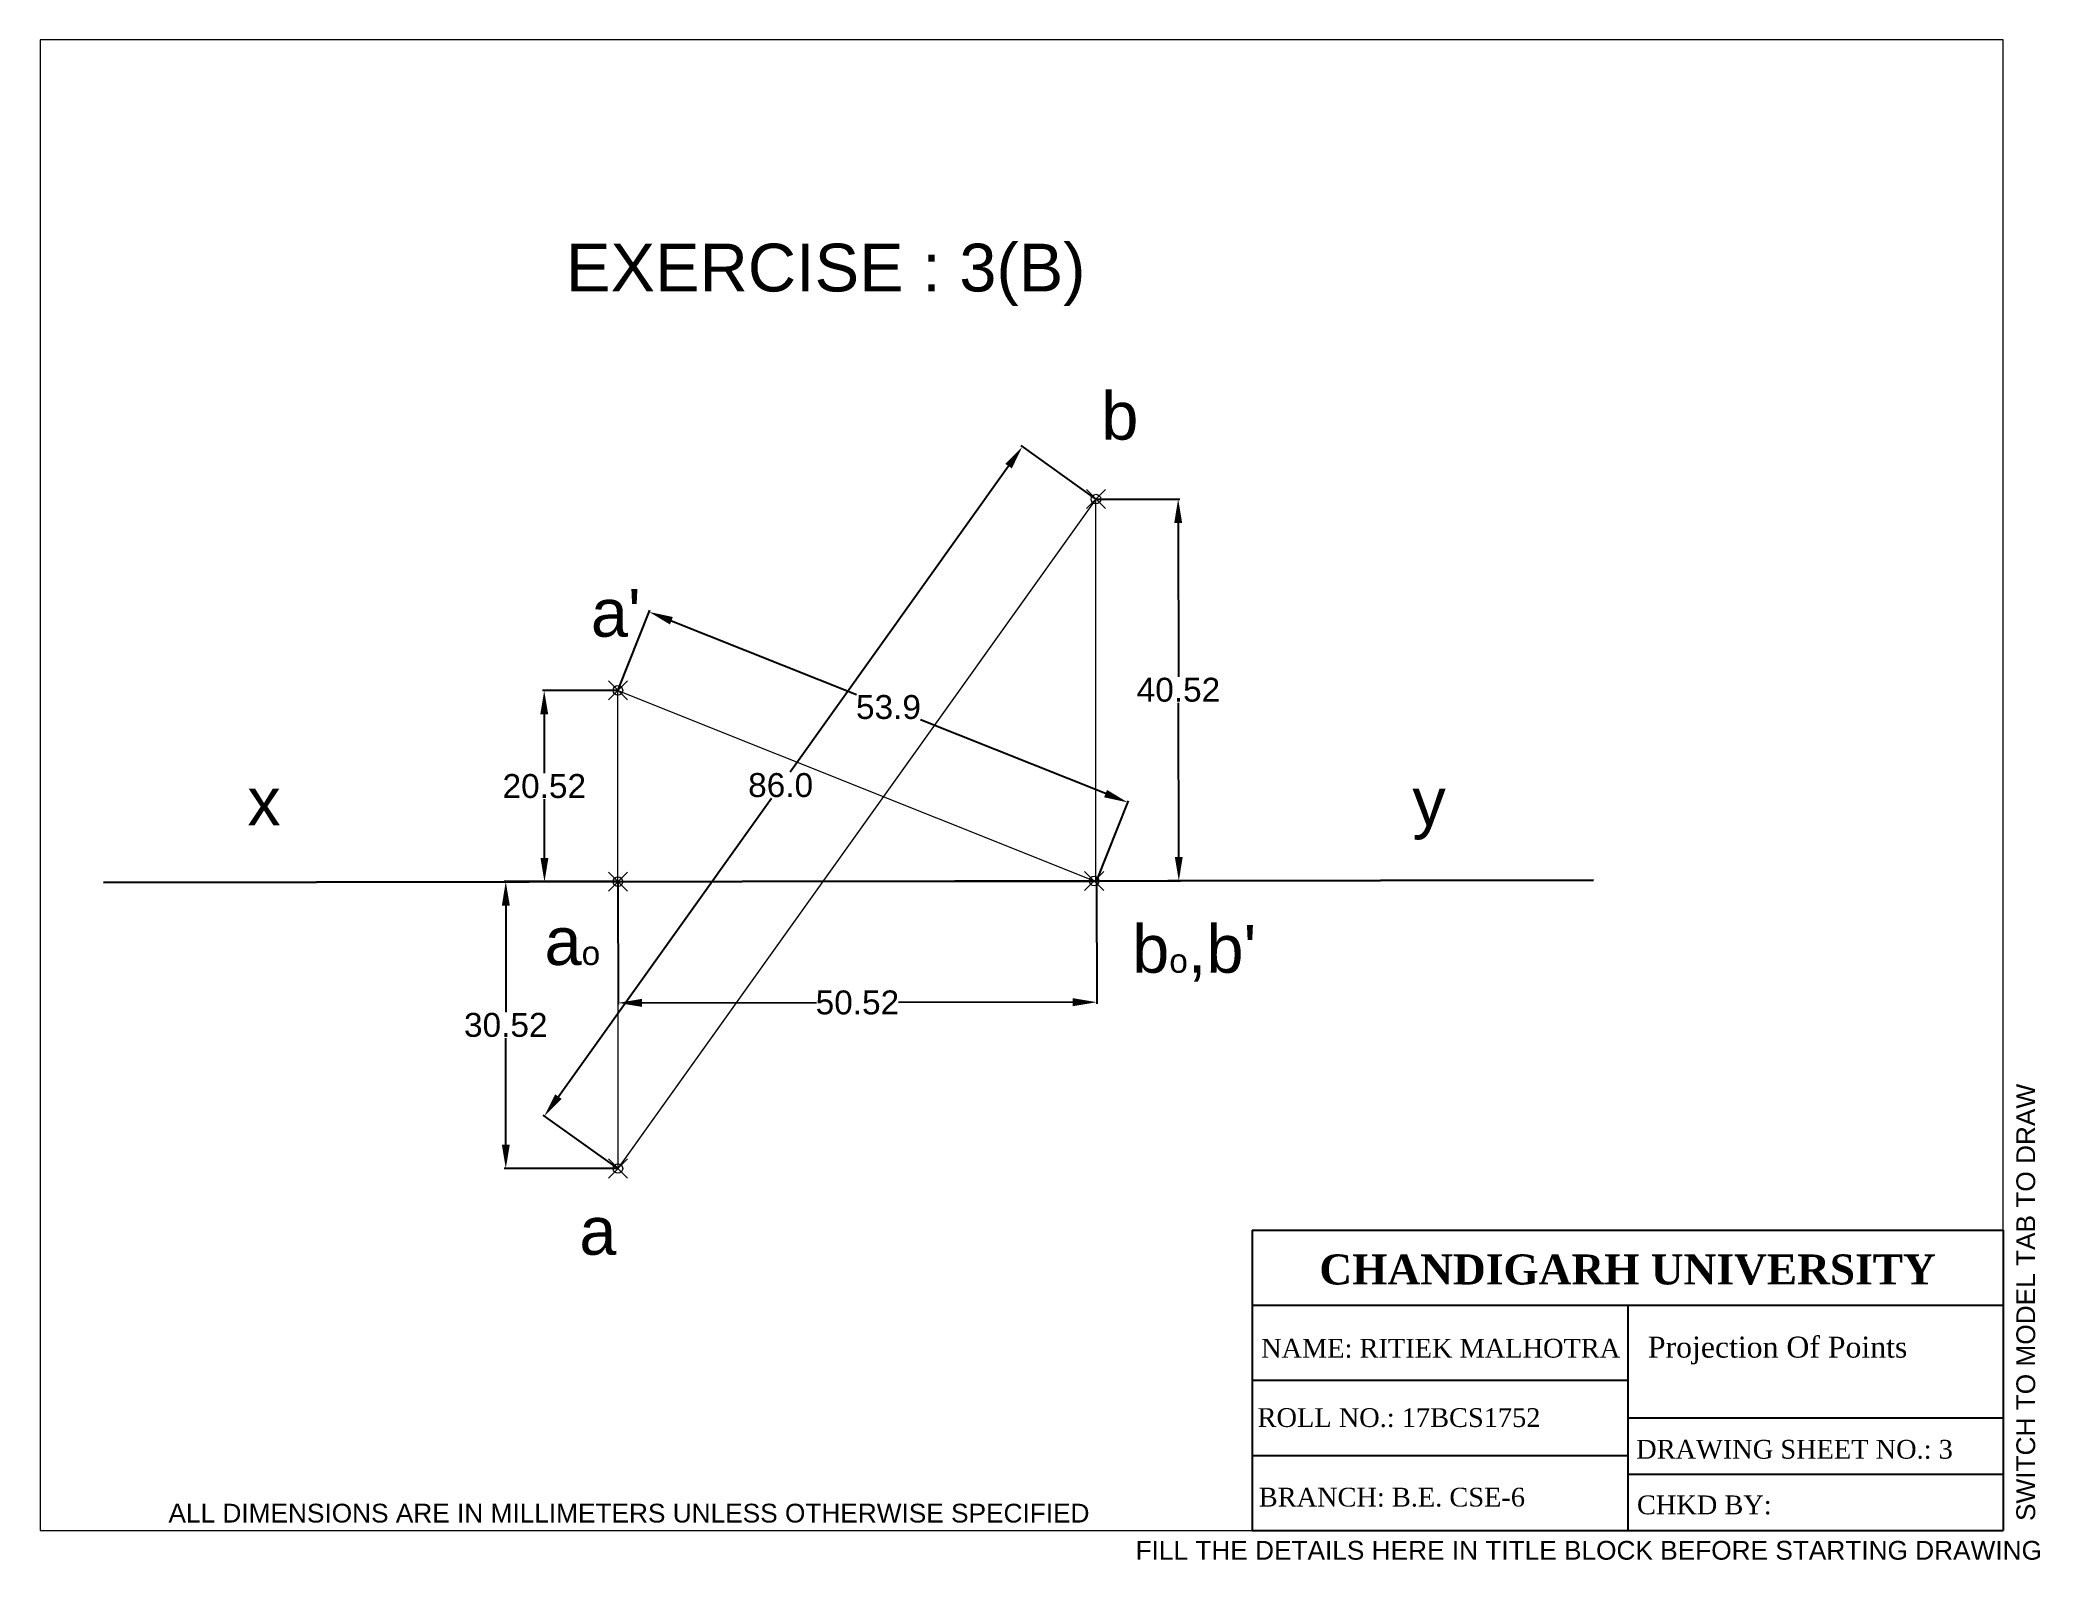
# Paper-space layout 'Layout1' of a CAD drawing. Header units: millimetres. Extents: x 0 to 266, y -4 to 198.
# The model-space entities are those that its viewports show. They can reach past a viewport. Long polylines and large blocks are cut down to what shows.
import ezdxf

# ---------------------------------------------------------------- set-up
doc = ezdxf.new("R2010")
doc.units = ezdxf.units.MM
doc.header["$PDMODE"] = 35
doc.header["$PDSIZE"] = -2.5
doc.linetypes.add('ACAD_ISO08W100', pattern=[36, 24, -3, 6, -3])
doc.layers.add('Comments', color=10, linetype='Continuous', lineweight=13, plot=False)
doc.layers.add('thick continuous', color=7, linetype='Continuous', lineweight=30)
doc.layers.add('thin continuous', color=7, linetype='Continuous', lineweight=13)
doc.styles.get("Standard").update_dxf_attribs({"font": 'arial.ttf'})
doc.dimstyles.get("Standard").update_dxf_attribs({"dimtxt": 2.5, "dimasz": 2.5, "dimexe": 0.18, "dimexo": 0.0625, "dimgap": 0.09, "dimtad": 0, "dimtih": 1, "dimtoh": 1, "dimdec": 1, "dimzin": 0, "dimdsep": 46, "dimtxsty": 'Standard', "dimcen": 0.09, "dimadec": 0, "dimazin": 0, "dimtfac": 1, "dimtdec": 1, "dimtofl": 0, "dimtmove": 0, "dimatfit": 3, "dimfxl": 1, "dimtolj": 1, "dimtzin": 0, "dimarcsym": 0})

# ---------------------------------------------------------------- blocks, each defined once
blk = doc.blocks.new('*D1')
at = {"layer": 'Defpoints', "color": 0}
for p in [(94.54, 125.63), (86.86, 105.61), (94.57, 105.63)]:
    blk.add_point(p, dxfattribs=at)
at = {"layer": 'thin continuous', "color": 0, "lineweight": -2}
for p, q in [((94.48, 125.63), (86.65, 125.61)), ((86.83, 123.11), (86.84, 116.98)), ((86.86, 108.11), (86.85, 114.25)), ((94.51, 105.63), (86.68, 105.61))]:
    blk.add_line(p, q, dxfattribs=at)
at = {"layer": 'thin continuous', "color": 0}
for points in [[(87.25, 123.11), (86.42, 123.11), (86.83, 125.61)], [(86.44, 108.11), (87.27, 108.11), (86.86, 105.61)]]:
    blk.add_solid(points, dxfattribs=at)
at = {"layer": 'thin continuous', "color": 0, "insert": (86.84, 115.61), "char_height": 2.5, "attachment_point": 5}
blk.add_mtext('\\A1;20.52', dxfattribs=at)
blk = doc.blocks.new('*D2')
at = {"layer": 'Defpoints', "color": 0}
for p in [(94.54, 105.63), (82.81, 75.63), (94.54, 75.63)]:
    blk.add_point(p, dxfattribs=at)
at = {"layer": 'thin continuous', "color": 0, "lineweight": -2}
for p, q in [((94.48, 105.63), (82.63, 105.63)), ((82.81, 103.13), (82.81, 91.99)), ((82.81, 78.13), (82.81, 89.26)), ((94.48, 75.63), (82.63, 75.63))]:
    blk.add_line(p, q, dxfattribs=at)
at = {"layer": 'thin continuous', "color": 0}
for points in [[(83.23, 103.13), (82.4, 103.13), (82.81, 105.63)], [(82.4, 78.13), (83.23, 78.13), (82.81, 75.63)]]:
    blk.add_solid(points, dxfattribs=at)
at = {"layer": 'thin continuous', "color": 0, "insert": (82.81, 90.63), "char_height": 2.5, "attachment_point": 5}
blk.add_mtext('\\A1;30.52', dxfattribs=at)
blk = doc.blocks.new('*D3')
at = {"layer": 'Defpoints', "color": 0}
for p in [(144.54, 145.63), (144.6, 105.7), (153.21, 105.72)]:
    blk.add_point(p, dxfattribs=at)
at = {"layer": 'thin continuous', "color": 0, "lineweight": -2}
for p, q in [((144.6, 145.63), (153.32, 145.64)), ((153.15, 143.14), (153.17, 127.04)), ((153.2, 108.22), (153.18, 124.31)), ((144.67, 105.7), (153.39, 105.72))]:
    blk.add_line(p, q, dxfattribs=at)
at = {"layer": 'thin continuous', "color": 0}
for points in [[(153.56, 143.14), (152.73, 143.14), (153.14, 145.64)], [(152.79, 108.22), (153.62, 108.22), (153.21, 105.72)]]:
    blk.add_solid(points, dxfattribs=at)
at = {"layer": 'thin continuous', "color": 0, "insert": (153.17, 125.68), "char_height": 2.5, "attachment_point": 5}
blk.add_mtext('\\A1;40.52', dxfattribs=at)
blk = doc.blocks.new('*D4')
at = {"layer": 'Defpoints', "color": 0}
for p in [(94.54, 105.63), (144.6, 105.7), (144.62, 93.02)]:
    blk.add_point(p, dxfattribs=at)
at = {"layer": 'thin continuous', "color": 0, "lineweight": -2}
for p, q in [((94.54, 105.56), (94.56, 92.77)), ((144.6, 105.64), (144.62, 92.84)), ((97.06, 92.95), (115.3, 92.98)), ((142.12, 93.02), (123.89, 92.99))]:
    blk.add_line(p, q, dxfattribs=at)
at = {"layer": 'thin continuous', "color": 0}
for points in [[(97.06, 93.37), (97.06, 92.53), (94.56, 92.95)], [(142.12, 92.6), (142.12, 93.44), (144.62, 93.02)]]:
    blk.add_solid(points, dxfattribs=at)
at = {"layer": 'thin continuous', "color": 0, "insert": (119.59, 92.98), "char_height": 2.5, "attachment_point": 5}
blk.add_mtext('\\A1;50.52', dxfattribs=at)
blk = doc.blocks.new('*D5')
at = {"layer": 'Defpoints', "color": 0, "transparency": 16777216}
for p in [(144.54, 145.63), (86.85, 81.12), (94.54, 75.63)]:
    blk.add_point(p, dxfattribs=at)
at = {"layer": 'thin continuous', "color": 0, "lineweight": -2, "transparency": 16777216}
for p, q in [((144.49, 145.66), (136.71, 151.22)), ((135.4, 149.08), (112.54, 117.08)), ((88.31, 83.15), (110.59, 114.34)), ((94.49, 75.66), (86.71, 81.22))]:
    blk.add_line(p, q, dxfattribs=at)
at = {"layer": 'thin continuous', "color": 0, "transparency": 16777216}
for points in [[(135.06, 149.32), (135.74, 148.84), (136.85, 151.12)], [(87.97, 83.39), (88.65, 82.91), (86.85, 81.12)]]:
    blk.add_solid(points, dxfattribs=at)
at = {"layer": 'thin continuous', "color": 0, "transparency": 16777216, "insert": (111.56, 115.71), "char_height": 2.5, "attachment_point": 5}
blk.add_mtext('\\A1;86.0', dxfattribs=at)
blk = doc.blocks.new('*D6')
at = {"layer": 'Defpoints', "color": 0, "transparency": 16777216}
for p in [(94.54, 125.63), (147.87, 113.91), (144.6, 105.7)]:
    blk.add_point(p, dxfattribs=at)
at = {"layer": 'thin continuous', "color": 0, "lineweight": -2, "transparency": 16777216}
for p, q in [((94.57, 125.68), (97.88, 134)), ((100.13, 132.91), (119.5, 125.2)), ((145.55, 114.84), (126.18, 122.54)), ((144.63, 105.76), (147.94, 114.08))]:
    blk.add_line(p, q, dxfattribs=at)
at = {"layer": 'thin continuous', "color": 0, "transparency": 16777216}
for points in [[(100.29, 133.3), (99.98, 132.52), (97.81, 133.83)], [(145.7, 115.22), (145.39, 114.45), (147.87, 113.91)]]:
    blk.add_solid(points, dxfattribs=at)
at = {"layer": 'thin continuous', "color": 0, "transparency": 16777216, "insert": (122.84, 123.87), "char_height": 2.5, "attachment_point": 5}
blk.add_mtext('\\A1;53.9', dxfattribs=at)

msp = doc.modelspace()

# ---------------------------------------------------------------- linework, layer by layer
at = {"layer": 'thick continuous'}
msp.add_line((40.75, 105.54), (196.6, 105.78), dxfattribs=at)
at = {"layer": 'thin continuous'}
for p, q in [((144.54, 145.63), (94.54, 75.63)), ((144.54, 105.63), (144.54, 145.63)), ((94.54, 105.63), (94.54, 125.63)), ((94.54, 125.63), (144.54, 105.63)), ((94.54, 105.63), (94.54, 75.63)), ((94.54, 105.63), (144.54, 105.63))]:
    msp.add_line(p, q, dxfattribs=at)
for p in [(144.54, 145.63), (94.54, 125.63), (144.35, 105.7), (94.54, 105.63), (94.54, 75.63)]:
    msp.add_point(p, dxfattribs=at)

# ---------------------------------------------------------------- texts
at = {"layer": 'thin continuous', "char_height": 5, "attachment_point": 1}
for s, width, insert in [('EXERCISE : 3(B)', 125.5711, (89.11, 172.34)), ('b', 23.0531, (145.1, 156.85)), ("a'", 19.8176, (91.71, 136.24)), ('x', 23.2316, (55.78, 116.5)), ('y', 10.5969, (177.64, 116.5)), ('a{\\H0.5x;o}', 10.9199, (86.86, 101.91)), ("b{\\H0.5x;o},b'", 15.7732, (148.33, 101.1)), ('a', 26.2886, (90.5, 71.61))]:
    msp.add_mtext_dynamic_manual_height_columns(s, width=width, gutter_width=12.5, heights=[0], dxfattribs=dict(at, insert=insert))

# ---------------------------------------------------------------- dimensions: what is measured, and where the dimension line sits
at = {"layer": 'thin continuous'}
dim = msp.add_linear_dim(base=(86.85, 81.12), p1=(144.54, 145.63), p2=(94.54, 75.63), angle=234.4623, dimstyle='Standard', dxfattribs=at)
dim.commit()
dim.dimension.update_dxf_attribs({"geometry": '*D5', "text_midpoint": (111.56, 115.71), "dimtype": 161})
for p1, p2, distance, text, picture, middle in [((144.54, 145.63), (144.6, 105.7), 8.6, '40.52', '*D3', (153.17, 125.68)), ((94.54, 125.63), (94.57, 105.63), -7.71, '20.52', '*D1', (86.84, 115.61)), ((94.54, 105.63), (144.6, 105.7), -12.68, '50.52', '*D4', (119.59, 92.98))]:
    dim = msp.add_aligned_dim(p1=p1, p2=p2, distance=distance, text=text, dimstyle='Standard', dxfattribs=at)
    dim.commit()
    dim.dimension.update_dxf_attribs({"geometry": picture, "text_midpoint": middle})
dim = msp.add_aligned_dim(p1=(94.54, 125.63), p2=(144.6, 105.7), distance=8.84, dimstyle='Standard', dxfattribs=at)
dim.commit()
dim.dimension.update_dxf_attribs({"geometry": '*D6', "text_midpoint": (122.84, 123.87)})
dim = msp.add_linear_dim(base=(82.81, 75.63), p1=(94.54, 105.63), p2=(94.54, 75.63), angle=90, text='30.52', dimstyle='Standard', dxfattribs=at)
dim.commit()
dim.dimension.update_dxf_attribs({"geometry": '*D2', "text_midpoint": (82.81, 90.63)})

psp = doc.layouts.get("Layout1")

# ---------------------------------------------------------------- linework, layer by layer
for p, q in [((161.41, 40), (261.41, 40)), ((161.41, 40), (161.41, 0)), ((261.41, 40), (261.41, 0)), ((161.41, 30), (261.41, 30)), ((161.41, 30), (194.27, 30)), ((211.41, 30), (211.41, 0)), ((161.41, 20), (211.41, 20)), ((211.41, 15), (261.41, 15)), ((161.41, 10), (211.41, 10)), ((211.41, 7.5), (261.41, 7.5)), ((161.41, 0), (261.41, 0))]:
    psp.add_line(p, q)

# ---------------------------------------------------------------- texts
at = {"attachment_point": 1}
for s, width, insert, char_height in [('\\pxqc;{\\fTimes New Roman|b1|i0|c0|p18;CHANDIGARH UNIVERSITY}', 80.8177, (170.98, 36.75), 4), ('{\\fTimes New Roman|b0|i0|c0|p18;Projection Of Points}', 46.4985, (214.1, 25.81), 2.8)]:
    psp.add_mtext_dynamic_manual_height_columns(s, width=width, gutter_width=40, heights=[0], dxfattribs=dict(at, insert=insert, char_height=char_height))
at = {"linetype": 'ACAD_ISO08W100', "lineweight": 100, "insert": (162.59, 25.51), "char_height": 2.5, "attachment_point": 1}
psp.add_mtext_dynamic_manual_height_columns('{\\fTimes New Roman|b0|i0|c0|p18;NAME: RITIEK MALHOTRA}', width=48.9533, gutter_width=48.95, heights=[0], dxfattribs=at).dxf.set("width", 45.3199)
at = {"linetype": 'ACAD_ISO08W100', "lineweight": 100, "char_height": 2.5, "attachment_point": 1}
for s, width, gutter_width, insert in [('{\\fTimes New Roman|b0|i0|c0|p18;ROLL NO.: 17BCS1752}', 45.3199, 45.32, (162.13, 16.28)), ('{\\fTimes New Roman|b0|i0|c0|p18;DRAWING SHEET NO.: 3}', 45.3199, 45.32, (212.54, 12.06)), ('{\\fTimes New Roman|b0|i0|c0|p18;BRANCH: B.E. CSE-6}', 45.3199, 45.32, (162.28, 5.69)), ('{\\fTimes New Roman|b0|i0|c0|p18;CHKD BY: }', 47.9779, 25, (212.64, 4.66))]:
    psp.add_mtext_dynamic_manual_height_columns(s, width=width, gutter_width=gutter_width, heights=[0], dxfattribs=dict(at, insert=insert))
at = {"layer": 'Comments'}
psp.add_text('SWITCH TO MODEL TAB TO DRAW', height=2.5, rotation=90, dxfattribs=at).set_placement((265.66, 1.26))
psp.add_text('FILL THE DETAILS HERE IN TITLE BLOCK BEFORE STARTING DRAWING', height=2.5, dxfattribs=at).set_placement((145.88, -3.89))
at = {"layer": 'thick continuous'}
psp.add_text('ALL DIMENSIONS ARE IN MILLIMETERS UNLESS OTHERWISE SPECIFIED', height=2.5, dxfattribs=at).set_placement((17.11, 1.06))

# ---------------------------------------------------------------- viewports
psp.add_viewport(center=(130.71, 99.21), size=(261.41, 198.4125), view_center_point=(136.77, 115.71), view_height=155.863, dxfattribs=at)

doc.saveas('drawing.dxf')
